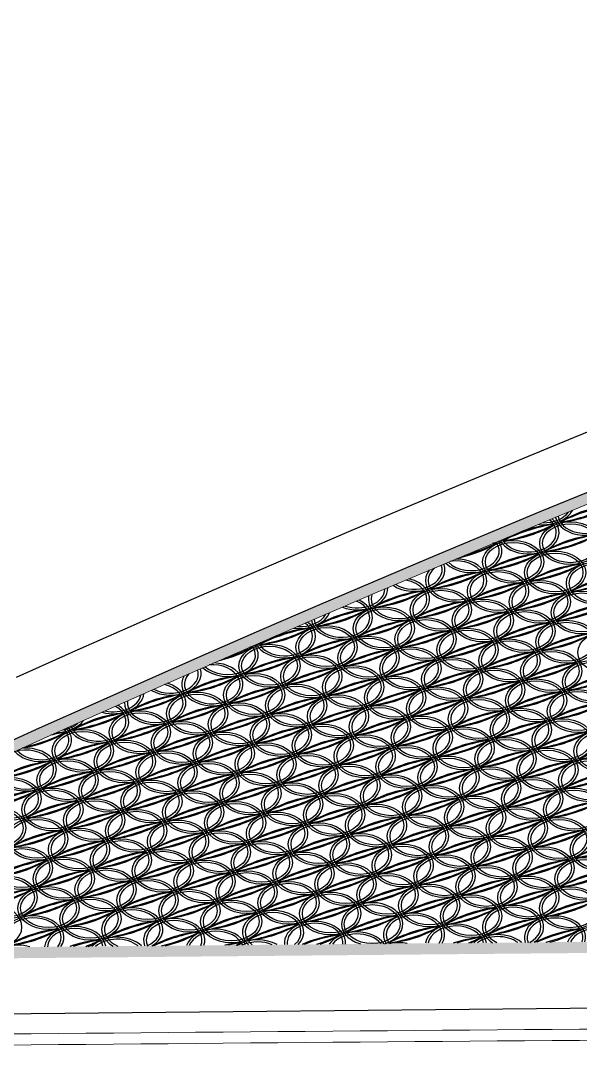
# Model space of a CAD drawing. Extents: x 1767995 to 4174245, y 542814 to 862564.
# Drawn here: x 3872819 to 3882868, y 584573 to 603016 of the extents above; entities that cross this region are included whole.
import ezdxf

# ---------------------------------------------------------------- set-up
doc = ezdxf.new("R2010")
doc.units = 0
doc.header["$LTSCALE"] = 3500
for name, color, linetype, lineweight in [('文字', 7, 'Continuous', 15), ('桥 构造粗实', 1, 'Continuous', 30), ('细实线', 7, 'Continuous', 15)]:
    doc.layers.add(name, color=color, linetype=linetype, lineweight=lineweight)

# ---------------------------------------------------------------- blocks, each defined once
blk = doc.blocks.new('332323')
at = {"color": 8}
for centre, major_axis, start_param, end_param in [((-1336, 9354), (-550, 0), 6.453312, 10.318801), ((-1336, 9354), (-500, 0), 6.415112, 10.357393), ((-2088, 9546), (-550, 0), 7.692764, 9.08154), ((-651, 8326), (1697, 0), 1.707987, 2.30627), ((-299, 7797), (-2505, 0), -1.335396, -0.933532), ((-2021, 10383), (-1697, 0), 1.707987, 2.30627), ((-2374, 10912), (-2505, 0), 1.806196, 2.208061), ((-2362, 9020), (550, 0), 3.523627, 6.973313), ((-2362, 9020), (500, 0), 3.508012, 6.989226), ((-2088, 9546), (-500, 0), 7.822338, 8.951046), ((-1676, 7991), (1697, 0), 1.707987, 2.30627), ((-1324, 7462), (-2505, 0), -1.335396, -0.933532), ((-3047, 10048), (-1697, 0), 1.707987, 2.30627), ((-3399, 10577), (-2505, 0), 1.806196, 2.208061), ((-1610, 8828), (-550, 0), 3.141593, 9.424778), ((-1610, 8828), (-500, 0), 3.141593, 9.424778), ((-3387, 8685), (550, 0), 3.73724, 6.767796), ((-3113, 9211), (550, 0), 5.01341, 5.484842), ((-925, 7799), (-1697, 0), -1.433605, -0.835323), ((-572, 7271), (-2505, 0), -1.335396, -0.933532), ((-2295, 9857), (1697, 0), -1.433605, -0.835323), ((-2647, 10385), (2505, 0), -1.335396, -0.933532), ((-3387, 8685), (500, 0), 3.742717, 6.762578), ((-4072, 9713), (-1697, 0), 1.858446, 2.30627), ((-4424, 10242), (-2505, 0), 1.947419, 2.208061), ((-2350, 7128), (-2505, 0), -1.335396, -1.305046), ((-2702, 7656), (1697, 0), 1.707987, 1.741871), ((-1884, 8302), (-550, 0), 3.141593, 9.424778), ((-3661, 8159), (-550, 0), 5.788379, 11.002595), ((-3661, 8159), (-500, 0), 5.580646, 11.20918), ((-1950, 7465), (-1697, 0), -1.433605, -0.835323), ((-1598, 6936), (-2505, 0), -1.335396, -0.933532), ((-3320, 9522), (1697, 0), -1.433605, -0.835323), ((-3673, 10051), (-2505, 0), 1.806196, 2.208061), ((-1884, 8302), (-500, 0), 3.141593, 9.424778), ((-1132, 8110), (-550, 0), 3.141593, 9.424778), ((-4412, 8350), (550, 0), 3.961894, 6.551284), ((-4412, 8350), (500, 0), 3.990247, 6.523189), ((-2975, 7130), (1697, 0), 1.707987, 2.30627), ((-2623, 6601), (-2505, 0), -1.335396, -0.933532), ((-4346, 9187), (-1697, 0), 1.707987, 2.30627), ((-4698, 9716), (2505, 0), -1.335396, -0.933532), ((-1198, 7273), (1697, 0), 1.707987, 2.30627), ((-846, 6744), (-2505, 0), -1.335396, -0.933532), ((-2569, 9330), (-1697, 0), 1.707987, 2.30627), ((-2921, 9859), (2505, 0), -1.335396, -0.933532), ((-1132, 8110), (-500, 0), 3.141593, 9.424778), ((-4686, 7824), (-550, 0), 6.136792, 10.663146), ((-4686, 7824), (-500, 0), 6.050057, 10.749428), ((-2224, 6939), (1697, 0), 1.707987, 2.30627), ((-1871, 6410), (-2505, 0), -1.335396, -0.933532), ((-3594, 8996), (1697, 0), -1.433605, -0.835323), ((-3946, 9525), (-2505, 0), 1.806196, 2.208061), ((-447, 7082), (1697, 0), 1.707987, 2.30627), ((-94, 6553), (-2505, 0), -1.335396, -0.933532), ((-1817, 9139), (1697, 0), -1.433605, -0.835323), ((-2169, 9668), (2505, 0), -1.335396, -0.933532), ((-5438, 8016), (-550, 0), 7.35256, 9.451997), ((-5438, 8016), (500, 0), 4.269244, 6.25244), ((-4001, 6795), (1697, 0), 1.707987, 2.30627), ((-3649, 6267), (-2505, 0), -1.335396, -0.933532), ((-5371, 8853), (1697, 0), -1.433605, -0.835323), ((-5723, 9381), (-2505, 0), 1.806196, 2.208061), ((-1405, 7584), (-550, 0), 3.141593, 9.424778), ((-1405, 7584), (-500, 0), 3.141593, 9.424778), ((-5711, 7489), (-550, 0), 6.412753, 10.395489), ((-5711, 7489), (-500, 0), 6.367151, 10.440796), ((-3249, 6604), (1697, 0), 1.707987, 2.30627), ((-2897, 6075), (-2505, 0), -1.335396, -0.933532), ((-4619, 8661), (-1697, 0), 1.707987, 2.30627), ((-4972, 9190), (2505, 0), -1.335396, -0.933532), ((-3182, 7441), (-550, 0), 3.141593, 9.424778), ((-3182, 7441), (-500, 0), 3.141593, 9.424778), ((-1472, 6747), (-1697, 0), -1.433605, -0.835323), ((-1120, 6218), (2505, 0), 1.806196, 2.208061), ((-2842, 8804), (-1697, 0), 1.707987, 2.30627), ((-3195, 9333), (-2505, 0), 1.806196, 2.208061), ((-6463, 7681), (550, 0), 4.513821, 6.015904), ((-5026, 6461), (1697, 0), 1.707987, 2.30627), ((-4674, 5932), (-2505, 0), -1.335396, -0.933532), ((-6397, 8518), (-1697, 0), 1.707987, 2.30627), ((-6749, 9047), (2505, 0), -1.335396, -0.933532), ((-4960, 7298), (-550, 0), 3.141593, 9.424778), ((-4960, 7298), (-500, 0), 3.141593, 9.424778), ((-2497, 6412), (1697, 0), 1.707987, 2.30627), ((-2145, 5884), (-2505, 0), -1.335396, -0.933532), ((-3868, 8469), (-1697, 0), 1.707987, 2.30627), ((-4220, 8998), (2505, 0), -1.335396, -0.933532), ((-720, 6556), (-1697, 0), -1.433605, -0.835323), ((-368, 6027), (2505, 0), 1.806196, 2.208061), ((-2091, 8613), (-1697, 0), 1.707987, 2.30627), ((-2443, 9141), (-2505, 0), 1.806196, 2.208061), ((-6737, 7155), (-550, 0), 6.666283, 10.150018), ((-6737, 7155), (-500, 0), 6.648636, 10.167401), ((-6463, 7681), (500, 0), 4.627947, 5.902379), ((-4274, 6269), (1697, 0), 1.707987, 2.30627), ((-3922, 5740), (-2505, 0), -1.335396, -0.933532), ((-5645, 8326), (1697, 0), -1.433605, -0.835323), ((-5997, 8855), (2505, 0), -1.335396, -0.933532), ((-1746, 6221), (1697, 0), 1.707987, 2.30627), ((-1393, 5692), (-2505, 0), -1.335396, -0.933532), ((-3116, 8278), (1697, 0), -1.433605, -0.835323), ((-3468, 8807), (-2505, 0), 1.806196, 2.208061), ((-6052, 6126), (1697, 0), 1.707987, 2.30627), ((-5699, 5597), (-2505, 0), -1.335396, -0.933532), ((-7422, 8183), (1697, 0), -1.433605, -0.835323), ((-7774, 8712), (-2505, 0), 1.806196, 2.208061), ((-3523, 6078), (-1697, 0), -1.433605, -0.835323), ((-3170, 5549), (-2505, 0), -1.335396, -0.933532), ((-4893, 8135), (1697, 0), -1.433605, -0.835323), ((-5245, 8664), (-2505, 0), 1.806196, 2.208061), ((-994, 6029), (-1697, 0), -1.433605, -0.835323), ((-642, 5500), (2505, 0), 1.806196, 2.208061), ((-2364, 8086), (1697, 0), -1.433605, -0.835323), ((-2716, 8615), (-2505, 0), 1.806196, 2.208061), ((-7010, 6628), (-550, 0), 3.141593, 9.424778), ((-7488, 7346), (550, 0), 5.031745, 5.508032), ((-5300, 5934), (-1697, 0), -1.433605, -0.835323), ((-4948, 5406), (-2505, 0), -1.335396, -0.933532), ((-6670, 7992), (-1697, 0), 1.707987, 2.30627), ((-7022, 8520), (-2505, 0), 1.806196, 2.208061), ((-5233, 6772), (-550, 0), 3.141593, 9.424778), ((-5233, 6772), (-500, 0), 3.141593, 9.424778), ((-2771, 5886), (1697, 0), 1.707987, 2.30627), ((-2419, 5357), (-2505, 0), -1.335396, -0.933532), ((-4141, 7943), (-1697, 0), 1.707987, 2.30627), ((-4494, 8472), (2505, 0), -1.335396, -0.933532), ((-2704, 6723), (-550, 0), 3.141593, 9.424778), ((-2704, 6723), (-500, 0), 3.141593, 9.424778), ((-7762, 6820), (-550, 0), 6.917064, 9.907089), ((-7762, 6820), (-500, 0), 6.924307, 9.899554), ((-8447, 7848), (-1697, 0), 1.895107, 2.30627), ((-8800, 8377), (2505, 0), -1.16048, -0.933532), ((-7010, 6628), (-500, 0), 3.141593, 9.424778), ((-6725, 5263), (-2505, 0), -1.335396, -1.310343), ((-7077, 5791), (1697, 0), 1.707987, 1.736521), ((-4548, 5743), (1697, 0), 1.707987, 2.30627), ((-4196, 5214), (-2505, 0), -1.335396, -0.933532), ((-5918, 7800), (-1697, 0), 1.707987, 2.30627), ((-6271, 8329), (2505, 0), -1.335396, -0.933532), ((-4481, 6580), (-550, 0), 3.141593, 9.424778), ((-4481, 6580), (-500, 0), 3.141593, 9.424778), ((-2019, 5695), (1697, 0), 1.707987, 2.30627), ((-1667, 5166), (-2505, 0), -1.335396, -0.933532), ((-3390, 7752), (-1697, 0), 1.707987, 2.30627), ((-3742, 8281), (2505, 0), -1.335396, -0.933532), ((-8036, 6294), (550, 0), 2.74222, 7.804796), ((-8036, 6294), (500, 0), 2.579458, 7.968499), ((-6325, 5600), (1697, 0), 1.707987, 2.30627), ((-5973, 5071), (-2505, 0), -1.335396, -0.933532), ((-7696, 7657), (-1697, 0), 1.707987, 2.30627), ((-8048, 8186), (2505, 0), -1.335396, -0.933532), ((-6259, 6437), (-550, 0), 3.141593, 9.424778), ((-6259, 6437), (-500, 0), 3.141593, 9.424778), ((-3796, 5551), (1697, 0), 1.707987, 2.30627), ((-3444, 5023), (-2505, 0), -1.335396, -0.933532), ((-5167, 7609), (-1697, 0), 1.707987, 2.30627), ((-5519, 8137), (2505, 0), -1.335396, -0.933532), ((-3730, 6388), (-550, 0), 3.141593, 9.424778), ((-3730, 6388), (-500, 0), 3.141593, 9.424778), ((-1267, 5503), (1697, 0), 1.707987, 2.30627), ((-915, 4974), (-2505, 0), -1.335396, -0.933532), ((-2638, 7560), (-1697, 0), 1.707987, 2.30627), ((-2990, 8089), (-2505, 0), 1.806196, 2.208061), ((-8787, 6485), (-550, 0), 7.180821, 9.650899), ((-8787, 6485), (-500, 0), 7.215509, 9.615813), ((-5573, 5408), (1697, 0), 1.707987, 2.30627), ((-5221, 4879), (-2505, 0), -1.335396, -0.933532), ((-6944, 7465), (-1697, 0), 1.707987, 2.30627), ((-7296, 7994), (-2505, 0), 1.806196, 2.208061), ((-3045, 5360), (1697, 0), 1.707987, 2.30627), ((-2692, 4831), (-2505, 0), -1.335396, -0.933532), ((-4415, 7417), (1697, 0), -1.433605, -0.835323), ((-4767, 7946), (-2505, 0), 1.806196, 2.208061), ((-516, 5312), (-1697, 0), -1.433605, -0.835323), ((-163, 4783), (2505, 0), 1.806196, 2.208061), ((-1886, 7369), (-1697, 0), 1.707987, 2.30627), ((-2238, 7897), (-2505, 0), 1.806196, 2.208061), ((-9061, 5959), (-550, 0), 6.252799, 10.584085), ((-9061, 5959), (500, 0), 3.041677, 7.512286), ((-7351, 5265), (-1697, 0), -1.433605, -0.835323), ((-6998, 4736), (2505, 0), 1.806196, 2.208061), ((-8721, 7322), (1697, 0), -1.433605, -0.835323), ((-9073, 7851), (-2505, 0), 1.806196, 2.208061), ((-4822, 5217), (-1697, 0), -1.433605, -0.835323), ((-4469, 4688), (-2505, 0), -1.335396, -0.933532), ((-6192, 7274), (-1697, 0), 1.707987, 2.30627), ((-6544, 7803), (-2505, 0), 1.806196, 2.208061), ((-4755, 6054), (-550, 0), 3.141593, 9.424778), ((-4755, 6054), (-500, 0), 3.141593, 9.424778), ((-2293, 5168), (1697, 0), 1.707987, 2.30627), ((-1941, 4640), (-2505, 0), -1.335396, -0.933532), ((-3663, 7226), (-1697, 0), 1.707987, 2.30627), ((-4015, 7754), (2505, 0), -1.335396, -0.933532), ((-2226, 6005), (-550, 0), 3.141593, 9.424778), ((-2226, 6005), (-500, 0), 3.141593, 9.424778), ((-9813, 6150), (-550, 0), 7.481389, 9.35789), ((-9813, 6150), (-500, 0), 7.556849, 9.28243), ((-8376, 4930), (1697, 0), 1.707987, 2.30627), ((-8024, 4402), (-2505, 0), -1.335396, -0.933532), ((-9746, 6988), (-1697, 0), 1.707987, 2.30627), ((-10099, 7516), (-2505, 0), 1.806196, 2.208061), ((-8309, 5767), (-550, 0), 3.141593, 9.424778), ((-8309, 5767), (-500, 0), 3.141593, 9.424778), ((-6599, 5074), (-1697, 0), -1.433605, -0.835323), ((-6247, 4545), (-2505, 0), -1.335396, -0.933532), ((-7969, 7131), (-1697, 0), 1.707987, 2.30627), ((-8321, 7660), (-2505, 0), 1.806196, 2.208061), ((-5780, 5719), (-550, 0), 3.141593, 9.424778), ((-4070, 5025), (1697, 0), 1.707987, 2.30627), ((-3718, 4496), (-2505, 0), -1.335396, -0.933532), ((-5440, 7082), (-1697, 0), 1.707987, 2.30627), ((-5793, 7611), (2505, 0), -1.335396, -0.933532), ((-4003, 5862), (-550, 0), 3.141593, 9.424778), ((-4003, 5862), (-500, 0), 3.141593, 9.424778), ((-1541, 4977), (1697, 0), 1.707987, 2.30627), ((-1189, 4448), (-2505, 0), -1.335396, -0.933532), ((-2911, 7034), (-1697, 0), 1.707987, 2.30627), ((-3264, 7563), (2505, 0), -1.335396, -0.933532), ((-10086, 5624), (-550, 0), 6.553285, 10.291029), ((-7624, 4739), (1697, 0), 1.707987, 2.30627), ((-7272, 4210), (-2505, 0), -1.335396, -0.933532), ((-8995, 6796), (-1697, 0), 1.707987, 2.30627), ((-9347, 7325), (2505, 0), -1.335396, -0.933532), ((-7558, 5576), (-550, 0), 3.141593, 9.424778), ((-7558, 5576), (-500, 0), 3.141593, 9.424778), ((-5847, 4882), (1697, 0), 1.707987, 2.30627), ((-5495, 4353), (-2505, 0), -1.335396, -0.933532), ((-7217, 6939), (-1697, 0), 1.707987, 2.30627), ((-7570, 7468), (2505, 0), -1.335396, -0.933532), ((-5780, 5719), (-500, 0), 3.141593, 9.424778), ((-3318, 4834), (1697, 0), 1.707987, 2.30627), ((-2966, 4305), (-2505, 0), -1.335396, -0.933532), ((-4689, 6891), (-1697, 0), 1.707987, 2.30627), ((-5041, 7420), (2505, 0), -1.335396, -0.933532), ((-3252, 5671), (-550, 0), 3.141593, 9.424778), ((-789, 4785), (-1697, 0), -1.433605, -0.835323), ((-437, 4256), (-2505, 0), -1.335396, -0.933532), ((-2160, 6842), (1697, 0), -1.433605, -0.835323), ((-2512, 7371), (-2505, 0), 1.806196, 2.208061), ((-10086, 5624), (-500, 0), 6.52224, 10.322183), ((-9401, 4596), (1697, 0), 1.707987, 2.30627), ((-9049, 4067), (-2505, 0), -1.335396, -0.933532), ((-10772, 6653), (1697, 0), -1.433605, -0.835323), ((-11124, 7182), (2505, 0), -1.335396, -0.933532), ((-9335, 5433), (-550, 0), 3.141593, 9.424778), ((-9335, 5433), (-500, 0), 3.141593, 9.424778), ((-6872, 4547), (-1697, 0), -1.433605, -0.835323), ((-6520, 4019), (2505, 0), 1.806196, 2.208061), ((-8243, 6604), (-1697, 0), 1.707987, 2.30627), ((-8595, 7133), (2505, 0), -1.335396, -0.933532), ((-5095, 4690), (1697, 0), 1.707987, 2.30627), ((-4743, 4162), (-2505, 0), -1.335396, -0.933532), ((-6466, 6748), (1697, 0), -1.433605, -0.835323), ((-6818, 7276), (-2505, 0), 1.806196, 2.208061), ((-4277, 5336), (-550, 0), 3.141593, 9.424778), ((-2566, 4642), (1697, 0), 1.707987, 2.30627), ((-2214, 4113), (-2505, 0), -1.335396, -0.933532), ((-3937, 6699), (1697, 0), -1.433605, -0.835323), ((-4289, 7228), (-2505, 0), 1.806196, 2.208061), ((-2500, 5479), (-550, 0), 3.141593, 9.424778), ((-10838, 5816), (-550, 0), 7.890146, 8.957229), ((-10838, 5816), (-500, 0), 8.097005, 8.750369), ((-8650, 4404), (-1697, 0), -1.433605, -0.835323), ((-8297, 3875), (2505, 0), 1.806196, 2.208061), ((-10020, 6461), (1697, 0), -1.433605, -0.835323), ((-10372, 6990), (-2505, 0), 1.806196, 2.208061), ((-8583, 5241), (-550, 0), 3.141593, 9.424778), ((-4344, 4499), (-1697, 0), -1.433605, -0.835323), ((-3991, 3970), (-2505, 0), -1.335396, -0.933532), ((-5714, 6556), (-1697, 0), 1.707987, 2.30627), ((-6066, 7085), (-2505, 0), 1.806196, 2.208061), ((-4277, 5336), (-500, 0), 3.141593, 9.424778), ((-1815, 4451), (1697, 0), 1.707987, 2.30627), ((-1462, 3922), (2505, 0), 1.806196, 2.208061), ((-3185, 6508), (-1697, 0), 1.707987, 2.30627), ((-3537, 7037), (2505, 0), -1.335396, -0.933532), ((-1748, 5288), (-550, 0), 3.141593, 9.424778), ((-1748, 5288), (-500, 0), 3.141593, 9.424778), ((-11112, 5290), (550, 0), 3.694194, 6.874495), ((-11112, 5290), (500, 0), 3.692081, 6.876656), ((-11797, 6318), (-1697, 0), 1.795585, 2.30627), ((-12149, 6847), (-2505, 0), 1.883044, 2.208061), ((-10074, 3732), (-2505, 0), -1.335396, -1.220981), ((-10360, 5098), (-550, 0), 3.141593, 9.424778), ((-10427, 4261), (-1697, 0), -1.433605, -1.305226), ((-10360, 5098), (-500, 0), 3.141593, 9.424778), ((-7898, 4213), (1697, 0), 1.707987, 2.30627), ((-7546, 3684), (-2505, 0), -1.335396, -0.933532), ((-9268, 6270), (-1697, 0), 1.707987, 2.30627), ((-9620, 6799), (2505, 0), -1.335396, -0.933532), ((-7831, 5050), (-550, 0), 3.141593, 9.424778), ((-7831, 5050), (-500, 0), 3.141593, 9.424778), ((-6121, 4356), (1697, 0), 1.707987, 2.30627), ((-5768, 3827), (-2505, 0), -1.335396, -0.933532), ((-7491, 6413), (-1697, 0), 1.707987, 2.30627), ((-7843, 6942), (-2505, 0), 1.806196, 2.208061), ((-5302, 5001), (-550, 0), 3.141593, 9.424778), ((-5302, 5001), (-500, 0), 3.141593, 9.424778), ((-3592, 4307), (1697, 0), 1.707987, 2.30627), ((-3240, 3779), (-2505, 0), -1.335396, -0.933532), ((-4962, 6365), (-1697, 0), 1.707987, 2.30627), ((-5314, 6893), (2505, 0), -1.335396, -0.933532), ((-3525, 5144), (-550, 0), 3.141593, 9.424778), ((-3525, 5144), (-500, 0), 3.141593, 9.424778), ((-1063, 4259), (1697, 0), 1.707987, 2.30627), ((-711, 3730), (-2505, 0), -1.335396, -0.933532), ((-2433, 6316), (-1697, 0), 1.707987, 2.30627), ((-2786, 6845), (2505, 0), -1.335396, -0.933532), ((-11385, 4763), (550, 0), 2.597661, 7.974582), ((-9675, 4069), (-1697, 0), -1.433605, -0.835323), ((-9323, 3541), (-2505, 0), -1.335396, -0.933532), ((-11045, 6127), (-1697, 0), 1.707987, 2.30627), ((-11398, 6655), (-2505, 0), 1.806196, 2.208061), ((-9608, 4907), (-550, 0), 3.141593, 9.424778), ((-9608, 4907), (-500, 0), 3.141593, 9.424778), ((-7146, 4021), (1697, 0), 1.707987, 2.30627), ((-6794, 3492), (-2505, 0), -1.335396, -0.933532), ((-8516, 6078), (-1697, 0), 1.707987, 2.30627), ((-8869, 6607), (-2505, 0), 1.806196, 2.208061), ((-5369, 4164), (1697, 0), 1.707987, 2.30627), ((-5017, 3635), (-2505, 0), -1.335396, -0.933532), ((-6739, 6221), (-1697, 0), 1.707987, 2.30627), ((-7092, 6750), (2505, 0), -1.335396, -0.933532), ((-2840, 4116), (1697, 0), 1.707987, 2.30627), ((-2488, 3587), (-2505, 0), -1.335396, -0.933532), ((-4210, 6173), (1697, 0), -1.433605, -0.835323), ((-4563, 6702), (2505, 0), -1.335396, -0.933532), ((-311, 4068), (1697, 0), 1.707987, 2.30627), ((41, 3539), (-2505, 0), -1.335396, -0.933532), ((-1682, 6125), (1697, 0), -1.433605, -0.835323), ((-2034, 6653), (-2505, 0), 1.806196, 2.208061), ((-11385, 4763), (500, 0), 2.293067, 8.279175), ((-8923, 3878), (1697, 0), 1.707987, 2.30627), ((-8571, 3349), (-2505, 0), -1.335396, -0.933532), ((-10294, 5935), (1697, 0), -1.433605, -0.835323), ((-10646, 6464), (2505, 0), -1.335396, -0.933532), ((-8857, 4715), (-550, 0), 3.141593, 9.424778), ((-8857, 4715), (-500, 0), 3.141593, 9.424778), ((-6394, 3830), (-1697, 0), -1.433605, -0.835323), ((-6042, 3301), (2505, 0), 1.806196, 2.208061), ((-7765, 5887), (-1697, 0), 1.707987, 2.30627), ((-8117, 6416), (-2505, 0), 1.806196, 2.208061), ((-6328, 4667), (-550, 0), 3.141593, 9.424778), ((-6328, 4667), (-500, 0), 3.141593, 9.424778), ((-4617, 3973), (1697, 0), 1.707987, 2.30627), ((-4265, 3444), (-2505, 0), -1.335396, -0.933532), ((-5988, 6030), (1697, 0), -1.433605, -0.835323), ((-6340, 6559), (-2505, 0), 1.806196, 2.208061), ((-3799, 4618), (-550, 0), 3.141593, 9.424778), ((-2088, 3924), (-1697, 0), -1.433605, -0.835323), ((-1736, 3396), (-2505, 0), -1.335396, -0.933532), ((-3459, 5982), (1697, 0), -1.433605, -0.835323), ((-3811, 6510), (-2505, 0), 1.806196, 2.208061), ((-10700, 3735), (1697, 0), 1.707987, 2.30627), ((-10348, 3206), (-2505, 0), -1.335396, -0.933532), ((-12071, 5792), (1697, 0), -1.433605, -0.835323), ((-12423, 6321), (-2505, 0), 1.806196, 2.208061), ((-8171, 3686), (1697, 0), 1.707987, 2.30627), ((-7819, 3158), (-2505, 0), -1.335396, -0.933532), ((-9542, 5744), (-1697, 0), 1.707987, 2.30627), ((-9894, 6272), (-2505, 0), 1.806196, 2.208061), ((-8105, 4523), (-550, 0), 3.141593, 9.424778), ((-5643, 3638), (1697, 0), 1.707987, 2.30627), ((-5290, 3109), (-2505, 0), -1.335396, -0.933532), ((-7013, 5695), (-1697, 0), 1.707987, 2.30627), ((-7365, 6224), (2505, 0), -1.335396, -0.933532), ((-5576, 4475), (-550, 0), 3.141593, 9.424778), ((-5576, 4475), (-500, 0), 3.141593, 9.424778), ((-3865, 3781), (-1697, 0), -1.433605, -0.835323), ((-3513, 3252), (-2505, 0), -1.335396, -0.933532), ((-5236, 5838), (-1697, 0), 1.707987, 2.30627), ((-5588, 6367), (-2505, 0), 1.806196, 2.208061), ((-3799, 4618), (-500, 0), 3.141593, 9.424778), ((-3047, 4427), (-550, 0), 3.141593, 9.424778), ((-1337, 3733), (1697, 0), 1.707987, 2.30627), ((-984, 3204), (2505, 0), 1.806196, 2.208061), ((-2707, 5790), (-1697, 0), 1.707987, 2.30627), ((-3059, 6319), (2505, 0), -1.335396, -0.933532), ((-1270, 4570), (-550, 0), 3.141593, 9.424778), ((-1270, 4570), (-500, 0), 3.141593, 9.424778), ((-11659, 4237), (-550, 0), 3.141593, 9.424778), ((-9949, 3543), (-1697, 0), -1.433605, -0.835323), ((-9596, 3014), (-2505, 0), -1.335396, -0.933532), ((-11319, 5600), (1697, 0), -1.433605, -0.835323), ((-11671, 6129), (-2505, 0), 1.806196, 2.208061), ((-9882, 4380), (-550, 0), 3.141593, 9.424778), ((-9882, 4380), (-500, 0), 3.141593, 9.424778), ((-7420, 3495), (1697, 0), 1.707987, 2.30627), ((-7067, 2966), (-2505, 0), -1.335396, -0.933532), ((-8790, 5552), (-1697, 0), 1.707987, 2.30627), ((-9142, 6081), (2505, 0), -1.335396, -0.933532), ((-7353, 4332), (-550, 0), 3.141593, 9.424778), ((-7353, 4332), (-500, 0), 3.141593, 9.424778), ((-4891, 3447), (1697, 0), 1.707987, 2.30627), ((-4538, 2918), (-2505, 0), -1.335396, -0.933532), ((-6261, 5504), (-1697, 0), 1.707987, 2.30627), ((-6613, 6032), (2505, 0), -1.335396, -0.933532), ((-4824, 4284), (-550, 0), 3.141593, 9.424778), ((-4824, 4284), (-500, 0), 3.141593, 9.424778), ((-3114, 3590), (1697, 0), 1.707987, 2.30627), ((-2761, 3061), (2505, 0), 1.806196, 2.208061), ((-4484, 5647), (-1697, 0), 1.707987, 2.30627), ((-4836, 6176), (2505, 0), -1.335396, -0.933532), ((-3047, 4427), (-500, 0), 3.141593, 9.424778), ((-2295, 4235), (-550, 0), 3.141593, 9.424778), ((-585, 3541), (1697, 0), 1.707987, 2.30627), ((-232, 3013), (-2505, 0), -1.335396, -0.933532), ((-1955, 5598), (-1697, 0), 1.707987, 2.30627), ((-2307, 6127), (2505, 0), -1.335396, -0.933532), ((-11659, 4237), (-500, 0), 3.141593, 9.424778), ((-9197, 3352), (1697, 0), 1.707987, 2.30627), ((-8844, 2823), (-2505, 0), -1.335396, -0.933532), ((-10567, 5409), (-1697, 0), 1.707987, 2.30627), ((-10919, 5938), (-2505, 0), 1.806196, 2.208061), ((-6668, 3303), (1697, 0), 1.707987, 2.30627), ((-6316, 2775), (-2505, 0), -1.335396, -0.933532), ((-8038, 5360), (-1697, 0), 1.707987, 2.30627), ((-8391, 5889), (2505, 0), -1.335396, -0.933532), ((-4139, 3255), (1697, 0), 1.707987, 2.30627), ((-3787, 2726), (-2505, 0), -1.335396, -0.933532), ((-5509, 5312), (-1697, 0), 1.707987, 2.30627), ((-5862, 5841), (-2505, 0), 1.806196, 2.208061), ((-2362, 3398), (1697, 0), 1.707987, 2.30627), ((-2010, 2869), (-2505, 0), -1.335396, -0.933532), ((-3732, 5455), (-1697, 0), 1.707987, 2.30627), ((-4085, 5984), (2505, 0), -1.335396, -0.933532), ((-2295, 4235), (-500, 0), 3.141593, 9.424778), ((-10974, 3209), (1697, 0), 1.707987, 2.30627), ((-10622, 2680), (-2505, 0), -1.335396, -0.933532), ((-12344, 5266), (-1697, 0), 1.707987, 2.30627), ((-12697, 5794), (2505, 0), -1.335396, -0.933532), ((-8445, 3160), (-1697, 0), -1.433605, -0.835323), ((-8093, 2631), (-2505, 0), -1.335396, -0.933532), ((-9815, 5217), (1697, 0), -1.433605, -0.835323), ((-10168, 5746), (2505, 0), -1.335396, -0.933532), ((-5916, 3112), (-1697, 0), -1.433605, -0.835323), ((-5564, 2583), (2505, 0), 1.806196, 2.208061), ((-7286, 5169), (1697, 0), -1.433605, -0.835323), ((-7639, 5698), (-2505, 0), 1.806196, 2.208061), ((-3321, 3900), (-550, 0), 3.141593, 9.424778), ((-3321, 3900), (-500, 0), 3.141593, 9.424778), ((-1610, 3207), (1697, 0), 1.707987, 2.30627), ((-1258, 2678), (-2505, 0), -1.335396, -0.933532), ((-2980, 5264), (1697, 0), -1.433605, -0.835323), ((-3333, 5793), (-2505, 0), 1.806196, 2.208061), ((-10222, 3017), (1697, 0), 1.707987, 2.30627), ((-9870, 2488), (-2505, 0), -1.335396, -0.933532), ((-11593, 5074), (-1697, 0), 1.707987, 2.30627), ((-11945, 5603), (-2505, 0), 1.806196, 2.208061), ((-7693, 2969), (-1697, 0), -1.433605, -0.835323), ((-7341, 2440), (2505, 0), 1.806196, 2.208061), ((-9064, 5026), (-1697, 0), 1.707987, 2.30627), ((-9416, 5555), (-2505, 0), 1.806196, 2.208061), ((-7627, 3806), (-550, 0), 3.141593, 9.424778), ((-5164, 2920), (-1697, 0), -1.433605, -0.835323), ((-4812, 2391), (-2505, 0), -1.335396, -0.933532), ((-6535, 4977), (-1697, 0), 1.707987, 2.30627), ((-6887, 5506), (-2505, 0), 1.806196, 2.208061), ((-3387, 3063), (-1697, 0), -1.433605, -0.835323), ((-3035, 2535), (-2505, 0), -1.335396, -0.933532), ((-4758, 5121), (-1697, 0), 1.707987, 2.30627), ((-5110, 5649), (-2505, 0), 1.806196, 2.208061), ((-2569, 3709), (-550, 0), 3.141593, 9.424778), ((-2569, 3709), (-500, 0), 3.141593, 9.424778), ((-858, 3015), (1697, 0), 1.707987, 2.30627), ((-506, 2486), (-2505, 0), -1.335396, -0.933532), ((-2229, 5072), (-1697, 0), 1.707987, 2.30627), ((-2581, 5601), (2505, 0), -1.335396, -0.933532), ((-11181, 3519), (-550, 0), 3.141593, 9.424778), ((-9470, 2825), (-1697, 0), -1.433605, -0.835323), ((-9118, 2297), (-2505, 0), -1.335396, -0.933532), ((-10841, 4883), (-1697, 0), 1.707987, 2.30627), ((-11193, 5411), (-2505, 0), 1.806196, 2.208061), ((-9404, 3663), (-550, 0), 3.141593, 9.424778), ((-9404, 3663), (-500, 0), 3.141593, 9.424778), ((-6941, 2777), (1697, 0), 1.707987, 2.30627), ((-6589, 2248), (-2505, 0), -1.335396, -0.933532), ((-8312, 4834), (-1697, 0), 1.707987, 2.30627), ((-8664, 5363), (-2505, 0), 1.806196, 2.208061), ((-6875, 3614), (-550, 0), 3.141593, 9.424778), ((-6875, 3614), (-500, 0), 3.141593, 9.424778), ((-4413, 2729), (1697, 0), 1.707987, 2.30627), ((-4060, 2200), (-2505, 0), -1.335396, -0.933532), ((-5783, 4786), (-1697, 0), 1.707987, 2.30627), ((-6135, 5315), (2505, 0), -1.335396, -0.933532), ((-4346, 3566), (-550, 0), 3.141593, 9.424778), ((-4346, 3566), (-500, 0), 3.141593, 9.424778), ((-2635, 2872), (1697, 0), 1.707987, 2.30627), ((-2283, 2343), (2505, 0), 1.806196, 2.208061), ((-4006, 4929), (-1697, 0), 1.707987, 2.30627), ((-4358, 5458), (2505, 0), -1.335396, -0.933532), ((-1817, 3517), (-550, 0), 3.141593, 9.424778), ((-11181, 3519), (-500, 0), 3.141593, 9.424778), ((-8719, 2634), (1697, 0), 1.707987, 2.30627), ((-8366, 2105), (-2505, 0), -1.335396, -0.933532), ((-10089, 4691), (-1697, 0), 1.707987, 2.30627), ((-10441, 5220), (2505, 0), -1.335396, -0.933532), ((-8652, 3471), (-550, 0), 3.141593, 9.424778), ((-8652, 3471), (-500, 0), 3.141593, 9.424778), ((-6190, 2586), (1697, 0), 1.707987, 2.30627), ((-5837, 2057), (-2505, 0), -1.335396, -0.933532), ((-7560, 4643), (-1697, 0), 1.707987, 2.30627), ((-7912, 5172), (2505, 0), -1.335396, -0.933532), ((-3661, 2537), (1697, 0), 1.707987, 2.30627), ((-3309, 2008), (-2505, 0), -1.335396, -0.933532), ((-5031, 4594), (1697, 0), -1.433605, -0.835323), ((-5384, 5123), (-2505, 0), 1.806196, 2.208061), ((-1884, 2680), (1697, 0), 1.707987, 2.30627), ((-1531, 2152), (-2505, 0), -1.335396, -0.933532), ((-3254, 4738), (-1697, 0), 1.707987, 2.30627), ((-3606, 5266), (2505, 0), -1.335396, -0.933532), ((-1065, 3326), (-550, 0), 3.141593, 9.424778), ((-10496, 2491), (1697, 0), 1.707987, 2.30627), ((-10143, 1962), (-2505, 0), -1.335396, -0.933532), ((-11866, 4548), (-1697, 0), 1.707987, 2.30627), ((-12218, 5077), (2505, 0), -1.335396, -0.933532), ((-7967, 2442), (1697, 0), 1.707987, 2.30627), ((-7615, 1914), (-2505, 0), -1.335396, -0.933532), ((-9337, 4500), (1697, 0), -1.433605, -0.835323), ((-9690, 5028), (2505, 0), -1.335396, -0.933532), ((-7900, 3279), (-550, 0), 3.141593, 9.424778), ((-7900, 3279), (-500, 0), 3.141593, 9.424778), ((-5438, 2394), (-1697, 0), -1.433605, -0.835323), ((-5086, 1865), (2505, 0), 1.806196, 2.208061), ((-6808, 4451), (-1697, 0), 1.707987, 2.30627), ((-7161, 4980), (2505, 0), -1.335396, -0.933532), ((-5371, 3231), (-550, 0), 3.141593, 9.424778), ((-5371, 3231), (-500, 0), 3.141593, 9.424778), ((-2909, 2346), (-1697, 0), -1.433605, -0.835323), ((-2557, 1817), (-2505, 0), -1.335396, -0.933532), ((-4279, 4403), (-1697, 0), 1.707987, 2.30627), ((-4632, 4932), (-2505, 0), 1.806196, 2.208061), ((-2843, 3183), (-550, 0), 3.141593, 9.424778), ((-2843, 3183), (-500, 0), 3.141593, 9.424778), ((-1132, 2489), (1697, 0), 1.707987, 2.30627), ((-780, 1960), (-2505, 0), -1.335396, -0.933532), ((-2502, 4546), (1697, 0), -1.433605, -0.835323), ((-2855, 5075), (-2505, 0), 1.806196, 2.208061), ((-11455, 2993), (-550, 0), 3.141593, 9.424778), ((-9744, 2299), (-1697, 0), -1.433605, -0.835323), ((-9392, 1770), (-2505, 0), -1.335396, -0.933532), ((-11114, 4356), (1697, 0), -1.433605, -0.835323), ((-11467, 4885), (-2505, 0), 1.806196, 2.208061), ((-8926, 2945), (-550, 0), 3.141593, 9.424778), ((-7215, 2251), (-1697, 0), -1.433605, -0.835323), ((-6863, 1722), (2505, 0), 1.806196, 2.208061), ((-8585, 4308), (-1697, 0), 1.707987, 2.30627), ((-8938, 4837), (-2505, 0), 1.806196, 2.208061), ((-7149, 3088), (-550, 0), 3.141593, 9.424778), ((-4686, 2203), (1697, 0), 1.707987, 2.30627), ((-4334, 1674), (-2505, 0), -1.335396, -0.933532), ((-6057, 4260), (-1697, 0), 1.707987, 2.30627), ((-6409, 4788), (-2505, 0), 1.806196, 2.208061), ((-2157, 2154), (1697, 0), 1.707987, 2.30627), ((-1805, 1625), (2505, 0), 1.806196, 2.208061), ((-3528, 4211), (-1697, 0), 1.707987, 2.30627), ((-3880, 4740), (2505, 0), -1.335396, -0.933532), ((-2091, 2991), (-550, 0), 3.141593, 9.424778), ((-2091, 2991), (-500, 0), 3.141593, 9.424778), ((-380, 2297), (1697, 0), 1.707987, 2.30627), ((-28, 1769), (2505, 0), 1.806196, 2.208061), ((-1751, 4354), (-1697, 0), 1.707987, 2.30627), ((-2103, 4883), (2505, 0), -1.335396, -0.933532), ((-10769, 1965), (1697, 0), 1.707987, 2.30627), ((-10417, 1436), (-2505, 0), -1.335396, -0.933532), ((-12140, 4022), (-1697, 0), 1.707987, 2.30627), ((-12492, 4551), (2505, 0), -1.335396, -0.933532), ((-10703, 2802), (-550, 0), 3.141593, 9.424778), ((-10703, 2802), (-500, 0), 3.141593, 9.424778), ((-8992, 2108), (-1697, 0), -1.433605, -0.835323), ((-8640, 1579), (-2505, 0), -1.335396, -0.933532), ((-10363, 4165), (-1697, 0), 1.707987, 2.30627), ((-10715, 4694), (-2505, 0), 1.806196, 2.208061), ((-8926, 2945), (-500, 0), 3.141593, 9.424778), ((-8174, 2753), (-550, 0), 3.141593, 9.424778), ((-6463, 2059), (1697, 0), 1.707987, 2.30627), ((-6111, 1531), (-2505, 0), -1.335396, -0.933532), ((-7834, 4117), (-1697, 0), 1.707987, 2.30627), ((-8186, 4645), (2505, 0), -1.335396, -0.933532), ((-6397, 2896), (-550, 0), 3.141593, 9.424778), ((-6397, 2896), (-500, 0), 3.141593, 9.424778), ((-3934, 2011), (1697, 0), 1.707987, 2.30627), ((-3582, 1482), (-2505, 0), -1.335396, -0.933532), ((-5305, 4068), (-1697, 0), 1.707987, 2.30627), ((-5657, 4597), (2505, 0), -1.335396, -0.933532), ((-1406, 1963), (1697, 0), 1.707987, 2.30627), ((-1053, 1434), (-2505, 0), -1.335396, -0.933532), ((-2776, 4020), (1697, 0), -1.433605, -0.835323), ((-3128, 4549), (2505, 0), -1.335396, -0.933532), ((-8240, 1916), (1697, 0), 1.707987, 2.30627), ((-7888, 1387), (-2505, 0), -1.335396, -0.933532), ((-9611, 3973), (-1697, 0), 1.707987, 2.30627), ((-9963, 4502), (-2505, 0), 1.806196, 2.208061), ((-8174, 2753), (-500, 0), 3.141593, 9.424778), ((-5712, 1868), (1697, 0), 1.707987, 2.30627), ((-5359, 1339), (-2505, 0), -1.335396, -0.933532), ((-7082, 3925), (1697, 0), -1.433605, -0.835323), ((-7434, 4454), (-2505, 0), 1.806196, 2.208061), ((-3183, 1819), (1697, 0), 1.707987, 2.30627), ((-2830, 1291), (-2505, 0), -1.335396, -0.933532), ((-4553, 3877), (1697, 0), -1.433605, -0.835323), ((-4905, 4405), (-2505, 0), 1.806196, 2.208061), ((-10018, 1773), (1697, 0), 1.707987, 2.30627), ((-9665, 1244), (-2505, 0), -1.335396, -0.933532), ((-11388, 3830), (-1697, 0), 1.707987, 2.30627), ((-11740, 4359), (2505, 0), -1.335396, -0.933532), ((-7489, 1725), (-1697, 0), -1.433605, -0.835323), ((-7136, 1196), (-2505, 0), -1.335396, -0.933532), ((-8859, 3782), (1697, 0), -1.433605, -0.835323), ((-9211, 4311), (2505, 0), -1.335396, -0.933532), ((-7422, 2562), (-550, 0), 3.141593, 9.424778), ((-7422, 2562), (-500, 0), 3.141593, 9.424778), ((-4960, 1676), (-1697, 0), -1.433605, -0.835323), ((-4608, 1147), (2505, 0), 1.806196, 2.208061), ((-6330, 3733), (1697, 0), -1.433605, -0.835323), ((-6682, 4262), (-2505, 0), 1.806196, 2.208061), ((-4893, 2513), (-550, 0), 3.141593, 9.424778), ((-4893, 2513), (-500, 0), 3.141593, 9.424778), ((-2431, 1628), (-1697, 0), -1.433605, -0.835323), ((-2079, 1099), (2505, 0), 1.806196, 2.208061), ((-3801, 3685), (-1697, 0), 1.707987, 2.30627), ((-4154, 4214), (-2505, 0), 1.806196, 2.208061), ((-2364, 2465), (-550, 0), 3.141593, 9.424778), ((-2364, 2465), (-500, 0), 3.141593, 9.424778), ((-654, 1771), (-1697, 0), -1.433605, -0.835323), ((-302, 1242), (-2505, 0), -1.335396, -0.933532), ((-2024, 3828), (1697, 0), -1.433605, -0.835323), ((-2376, 4357), (-2505, 0), 1.806196, 2.208061), ((-11043, 1438), (-1697, 0), -1.433605, -0.835323), ((-10691, 910), (-2505, 0), -1.335396, -0.933532), ((-12413, 3495), (1697, 0), -1.433605, -0.835323), ((-12766, 4024), (-2505, 0), 1.806196, 2.208061), ((-9266, 1581), (1697, 0), 1.707987, 2.30627), ((-8914, 1053), (-2505, 0), -1.335396, -0.933532), ((-10636, 3639), (1697, 0), -1.433605, -0.835323), ((-10988, 4167), (-2505, 0), 1.806196, 2.208061), ((-8448, 2227), (-550, 0), 3.141593, 9.424778), ((-6737, 1533), (1697, 0), 1.707987, 2.30627), ((-6385, 1004), (-2505, 0), -1.335396, -0.933532), ((-8107, 3590), (-1697, 0), 1.707987, 2.30627), ((-8460, 4119), (-2505, 0), 1.806196, 2.208061), ((-6670, 2370), (-550, 0), 3.141593, 9.424778), ((-4208, 1485), (1697, 0), 1.707987, 2.30627), ((-3856, 956), (-2505, 0), -1.335396, -0.933532), ((-5578, 3542), (-1697, 0), 1.707987, 2.30627), ((-5931, 4071), (2505, 0), -1.335396, -0.933532), ((-4142, 2322), (-550, 0), 3.141593, 9.424778), ((-4142, 2322), (-500, 0), 3.141593, 9.424778), ((-1679, 1436), (1697, 0), 1.707987, 2.30627), ((-1327, 908), (2505, 0), 1.806196, 2.208061), ((-3050, 3494), (-1697, 0), 1.707987, 2.30627), ((-3402, 4022), (2505, 0), -1.335396, -0.933532), ((-1613, 2273), (-550, 0), 3.141593, 9.424778), ((-1613, 2273), (-500, 0), 3.141593, 9.424778), ((-10291, 1247), (1697, 0), 1.707987, 2.30627), ((-9939, 718), (-2505, 0), -1.335396, -0.933532), ((-11662, 3304), (-1697, 0), 1.707987, 2.30627), ((-12014, 3833), (2505, 0), -1.335396, -0.933532), ((-10225, 2084), (-550, 0), 3.141593, 9.424778), ((-10225, 2084), (-500, 0), 3.141593, 9.424778), ((-8514, 1390), (-1697, 0), -1.433605, -0.835323), ((-8162, 861), (-2505, 0), -1.335396, -0.933532), ((-9884, 3447), (1697, 0), -1.433605, -0.835323), ((-10237, 3976), (2505, 0), -1.335396, -0.933532), ((-8448, 2227), (-500, 0), 3.141593, 9.424778), ((-5985, 1342), (1697, 0), 1.707987, 2.30627), ((-5633, 813), (-2505, 0), -1.335396, -0.933532), ((-7356, 3399), (-1697, 0), 1.707987, 2.30627), ((-7708, 3928), (2505, 0), -1.335396, -0.933532), ((-5919, 2179), (-550, 0), 3.141593, 9.424778), ((-5919, 2179), (-500, 0), 3.141593, 9.424778), ((-3456, 1293), (1697, 0), 1.707987, 2.30627), ((-3104, 764), (-2505, 0), -1.335396, -0.933532), ((-4827, 3350), (-1697, 0), 1.707987, 2.30627), ((-5179, 3879), (2505, 0), -1.335396, -0.933532), ((-3390, 2130), (-550, 0), 3.141593, 9.424778), ((-3390, 2130), (-500, 0), 3.141593, 9.424778), ((-927, 1245), (1697, 0), 1.707987, 2.30627), ((-575, 716), (-2505, 0), -1.335396, -0.933532), ((-2298, 3302), (-1697, 0), 1.707987, 2.30627), ((-2650, 3831), (2505, 0), -1.335396, -0.933532), ((-12002, 1941), (-550, 0), 8.152487, 13.864712), ((-9539, 1055), (1697, 0), 1.707987, 2.30627), ((-9187, 526), (-2505, 0), -1.335396, -0.933532), ((-10910, 3112), (-1697, 0), 1.707987, 2.30627), ((-11262, 3641), (2505, 0), -1.335396, -0.933532), ((-9473, 1892), (550, 0), 5.411041, 10.322973), ((-9473, 1892), (500, 0), 5.277515, 10.456499), ((-7762, 1198), (1697, 0), 1.707987, 2.30627), ((-7410, 670), (-2505, 0), -1.335396, -0.933532), ((-9133, 3256), (-1697, 0), 1.707987, 2.30627), ((-9485, 3784), (2505, 0), -1.335396, -0.933532), ((-6944, 1844), (550, 0), 5.666986, 10.067028), ((-6944, 1844), (500, 0), 5.592082, 10.141932), ((-5233, 1150), (-1697, 0), -1.433605, -0.835323), ((-4881, 621), (-2505, 0), -1.335396, -0.933532), ((-6604, 3207), (-1697, 0), 1.707987, 2.30627), ((-6956, 3736), (2505, 0), -1.335396, -0.933532), ((-5167, 1987), (550, 0), 5.132551, 10.601464), ((-2705, 1102), (1697, 0), 1.707987, 2.30627), ((-2352, 573), (-2505, 0), -1.335396, -0.933532), ((-4075, 3159), (1697, 0), -1.433605, -0.835323), ((-4427, 3688), (-2505, 0), 1.806196, 2.208061), ((-2638, 1939), (550, 0), 5.47385, 10.260164), ((-2638, 1939), (500, 0), 5.358797, 10.375217), ((-11250, 1749), (-550, 0), 8.977431, 13.039769), ((-11250, 1749), (-500, 0), 8.927193, 13.090007), ((-8788, 864), (1697, 0), 1.707987, 2.30627), ((-8435, 335), (-2505, 0), -1.335396, -0.933532), ((-10158, 2921), (-1697, 0), 1.707987, 2.30627), ((-10510, 3450), (-2505, 0), 1.806196, 2.208061), ((-8721, 1701), (550, 0), 6.034454, 9.69956), ((-8721, 1701), (500, 0), 6.007564, 9.72645), ((-7011, 1007), (-1697, 0), -1.433605, -0.835323), ((-6658, 478), (-2505, 0), -1.335396, -0.933532), ((-8381, 3064), (1697, 0), -1.433605, -0.835323), ((-8733, 3593), (-2505, 0), 1.806196, 2.208061), ((-6192, 1652), (-550, 0), 9.364464, 12.652735), ((-4482, 959), (-1697, 0), -1.433605, -0.835323), ((-4129, 430), (-2505, 0), -1.335396, -0.933532), ((-5852, 3016), (1697, 0), -1.433605, -0.835323), ((-6204, 3544), (-2505, 0), 1.806196, 2.208061), ((-4415, 1796), (550, 0), 5.881403, 9.852611), ((-4415, 1796), (500, 0), 5.836917, 9.897097), ((-1953, 910), (-1697, 0), -1.433605, -0.835323), ((-1601, 381), (-2505, 0), -1.335396, -0.933532), ((-3323, 2967), (-1697, 0), 1.707987, 2.30627), ((-3675, 3496), (-2505, 0), 1.806196, 2.208061), ((-1886, 1747), (-550, 0), 9.218541, 12.798659), ((-1886, 1747), (-500, 0), 9.196199, 12.821001), ((-10565, 721), (1697, 0), 1.707987, 2.30627), ((-10213, 192), (-2505, 0), -1.335396, -0.933532), ((-11935, 2778), (1697, 0), -1.433605, -0.835323), ((-12287, 3307), (-2505, 0), 1.806196, 2.208061), ((-10498, 1558), (550, 0), 0.084048, 3.083596), ((-10498, 1558), (500, 0), 0.091164, 3.076479), ((-8036, 672), (-1697, 0), -1.433605, -0.893485), ((-7684, 143), (-2505, 0), -1.335396, -0.977985), ((-9759, 3258), (-2505, 0), 1.900726, 2.208061), ((-9406, 2729), (-1697, 0), 1.884509, 2.30627), ((-7969, 1509), (-550, 0), 3.413983, 6.036846), ((-7969, 1509), (-500, 0), 3.440615, 6.010214), ((-6259, 815), (-1697, 0), -1.433605, -0.835323), ((-5907, 287), (2505, 0), 1.806196, 2.208061), ((-7629, 2873), (-1697, 0), 1.707987, 2.30627), ((-7981, 3401), (-2505, 0), 1.806196, 2.208061), ((-6192, 1652), (500, 0), 6.215522, 9.518492), ((-5441, 1461), (-550, 0), 3.612413, 5.838416), ((-3730, 767), (1697, 0), 1.707987, 2.30627), ((-3378, 238), (-2505, 0), -1.335396, -0.933532), ((-5100, 2824), (-1697, 0), 1.707987, 2.30627), ((-5453, 3353), (-2505, 0), 1.806196, 2.208061), ((-3663, 1604), (550, 0), 0.125493, 3.04215), ((-3663, 1604), (500, 0), 0.136795, 3.030849), ((-1201, 719), (1697, 0), 1.707987, 2.226097), ((-849, 190), (2505, 0), 1.806196, 2.146855), ((-2924, 3305), (2505, 0), -1.212976, -0.933532), ((-2571, 2776), (1697, 0), -1.214787, -0.835323), ((-1135, 1556), (-550, 0), 3.456937, 5.993892), ((-1135, 1556), (-500, 0), 3.488283, 5.962545), ((-9813, 529), (1697, 0), 1.707987, 2.047867), ((-9461, 0), (-2505, 0), -1.335396, -1.127785), ((-11536, 3115), (2505, 0), -1.058252, -0.933532), ((-11183, 2586), (-1697, 0), 2.141963, 2.30627), ((-9747, 1366), (-550, 0), 3.780988, 5.669841), ((-9747, 1366), (-500, 0), 3.855417, 5.595412), ((-7218, 1318), (-550, 0), 4.036146, 5.414682), ((-7218, 1318), (-500, 0), 4.168486, 5.282342), ((-5507, 624), (1697, 0), 1.707987, 2.143375), ((-5155, 95), (-2505, 0), -1.335396, -1.057194), ((-7230, 3210), (2505, 0), -1.129003, -0.933532), ((-6877, 2681), (-1697, 0), 2.046191, 2.30627), ((-5441, 1461), (-500, 0), 3.662318, 5.788511), ((-4689, 1269), (550, 0), 1.290248, 1.877395), ((-2978, 575), (1697, 0), 1.707987, 2.017022), ((-2626, 47), (-2505, 0), -1.335396, -1.150062), ((-4701, 3161), (2505, 0), -1.039653, -0.933532), ((-4349, 2633), (-1697, 0), 2.166733, 2.30627), ((-2912, 1413), (-550, 0), 3.832925, 5.617904), ((-2912, 1413), (-500, 0), 3.916415, 5.534414), ((-11524, 1223), (-550, 0), 4.312482, 5.138347), ((-7284, 481), (1697, 0), 1.707987, 1.887028), ((-6932, -48), (-2505, 0), -1.335396, -1.239243), ((-9007, 3067), (2505, 0), -0.978912, -0.933532), ((-8655, 2538), (-1697, 0), 2.246892, 2.30627)]:
    blk.add_ellipse(centre, major_axis=major_axis, ratio=0.7, start_param=start_param, end_param=end_param, dxfattribs=at)
for centre, major_axis in [((-2635, 8493), (550, 0)), ((-2635, 8493), (500, 0)), ((-2909, 7967), (550, 0)), ((-2909, 7967), (500, 0)), ((-2157, 7776), (550, 0)), ((-2157, 7776), (500, 0)), ((-3934, 7632), (550, 0)), ((-3934, 7632), (500, 0)), ((-2431, 7249), (550, 0)), ((-2431, 7249), (500, 0)), ((-4208, 7106), (550, 0)), ((-4208, 7106), (500, 0)), ((-1679, 7058), (550, 0)), ((-1679, 7058), (500, 0)), ((-5985, 6963), (550, 0)), ((-5985, 6963), (500, 0)), ((-3456, 6915), (550, 0)), ((-3456, 6915), (500, 0)), ((-927, 6866), (550, 0)), ((-1953, 6532), (550, 0)), ((-1953, 6532), (500, 0)), ((-1201, 6340), (550, 0)), ((-1201, 6340), (500, 0)), ((-7284, 6102), (550, 0)), ((-7284, 6102), (500, 0)), ((-5507, 6245), (550, 0)), ((-5507, 6245), (500, 0)), ((-2978, 6197), (550, 0)), ((-2978, 6197), (500, 0)), ((-6532, 5911), (550, 0)), ((-6532, 5911), (500, 0)), ((-1474, 5814), (550, 0)), ((-1474, 5814), (500, 0)), ((-5029, 5528), (550, 0)), ((-5029, 5528), (500, 0)), ((-3252, 5671), (500, 0)), ((-6806, 5384), (550, 0)), ((-6806, 5384), (500, 0)), ((-2500, 5479), (500, 0)), ((-8583, 5241), (500, 0)), ((-6054, 5193), (550, 0)), ((-6054, 5193), (500, 0)), ((-996, 5096), (550, 0)), ((-996, 5096), (500, 0)), ((-7079, 4858), (550, 0)), ((-7079, 4858), (500, 0)), ((-4551, 4810), (550, 0)), ((-4551, 4810), (500, 0)), ((-2773, 4953), (550, 0)), ((-2773, 4953), (500, 0)), ((-2022, 4761), (550, 0)), ((-2022, 4761), (500, 0)), ((-10634, 4572), (550, 0)), ((-10634, 4572), (500, 0)), ((-8105, 4523), (500, 0)), ((-10907, 4046), (550, 0)), ((-9130, 4189), (550, 0)), ((-9130, 4189), (500, 0)), ((-6601, 4140), (550, 0)), ((-6601, 4140), (500, 0)), ((-4072, 4092), (550, 0)), ((-4072, 4092), (500, 0)), ((-1544, 4044), (550, 0)), ((-10907, 4046), (500, 0)), ((-8378, 3997), (550, 0)), ((-8378, 3997), (500, 0)), ((-5850, 3949), (550, 0)), ((-5850, 3949), (500, 0)), ((-1544, 4044), (500, 0)), ((-11933, 3711), (550, 0)), ((-11933, 3711), (500, 0)), ((-10156, 3854), (550, 0)), ((-10156, 3854), (500, 0)), ((-7627, 3806), (500, 0)), ((-5098, 3757), (550, 0)), ((-5098, 3757), (500, 0)), ((-1817, 3517), (500, 0)), ((-10429, 3328), (550, 0)), ((-10429, 3328), (500, 0)), ((-6123, 3423), (550, 0)), ((-6123, 3423), (500, 0)), ((-3594, 3374), (550, 0)), ((-3594, 3374), (500, 0)), ((-1065, 3326), (500, 0)), ((-9677, 3136), (550, 0)), ((-9677, 3136), (500, 0)), ((-11455, 2993), (500, 0)), ((-7149, 3088), (500, 0)), ((-4620, 3040), (550, 0)), ((-4620, 3040), (500, 0)), ((-3868, 2848), (550, 0)), ((-3868, 2848), (500, 0)), ((-1339, 2800), (550, 0)), ((-1339, 2800), (500, 0)), ((-9951, 2610), (550, 0)), ((-9951, 2610), (500, 0)), ((-5645, 2705), (550, 0)), ((-5645, 2705), (500, 0)), ((-3116, 2656), (550, 0)), ((-3116, 2656), (500, 0)), ((-11728, 2467), (550, 0)), ((-11728, 2467), (500, 0)), ((-9199, 2419), (550, 0)), ((-9199, 2419), (500, 0)), ((-10976, 2275), (550, 0)), ((-10976, 2275), (500, 0)), ((-6670, 2370), (500, 0)), ((-7696, 2035), (550, 0)), ((-7696, 2035), (500, 0)), ((-5167, 1987), (500, 0))]:
    blk.add_ellipse(centre, major_axis=major_axis, ratio=0.7, dxfattribs=at)
blk = doc.blocks.new('gdfgdfg')
at = {"layer": '细实线'}
for centre in [(216121, -6244204), (216121, -6244404)]:
    blk.add_arc(centre, 6284404, 90.4179296, 90.5614959, dxfattribs=at)

msp = doc.modelspace()

# ---------------------------------------------------------------- hatches: boundary and pattern name
h = msp.add_hatch(color=8)
h.paths.add_polyline_path([(3869156.9, 588473.7), (3870155.4, 588937.3), (3871153.9, 589397), (3872152.4, 589852.7), (3873150.9, 590304.4), (3874149.4, 590752.1), (3875147.8, 591195.8), (3876146.3, 591635.5), (3877144.8, 592071.3), (3878143.2, 592503.1), (3879141.7, 592930.9), (3880140.1, 593354.7), (3881138.6, 593774.5), (3882137, 594190.4), (3883135.4, 594602.2), (3884133.9, 595010.1), (3885132.3, 595414), (3886130.7, 595813.9), (3887129.1, 596209.9), (3888127.5, 596601.8), (3889125.9, 596989.8), (3890124.2, 597373.8), (3891122.6, 597753.8), (3892121, 598129.8), (3893119.3, 598501.9), (3894117.7, 598870), (3895116, 599234), (3896114.4, 599594.1), (3897112.7, 599950.3), (3898111, 600302.4), (3899109.4, 600650.6), (3900107.7, 600994.7), (3901106, 601334.9), (3902104.3, 601671.2), (3903102.6, 602003.4), (3904100.9, 602331.7), (3905099.2, 602655.9), (3906097.4, 602976.2), (3907095.7, 603292.5), (3908094, 603604.9), (3909092.2, 603913.2), (3910090.5, 604217.6), (3911088.8, 604518), (3912087, 604814.4), (3913085.2, 605106.8), (3914083.5, 605395.3), (3915081.7, 605679.7), (3916079.9, 605960.2), (3917078.1, 606236.7), (3918076.3, 606509.3), (3919074.6, 606777.8), (3920072.8, 607042.4), (3921070.9, 607303), (3922069.1, 607559.6), (3923067.3, 607812.2), (3924065.5, 608060.9), (3925063.7, 608305.5), (3926061.8, 608546.2), (3927060, 608782.9), (3928058.2, 609015.7), (3929056.3, 609244.4), (3930054.5, 609469.2), (3931052.6, 609690), (3932050.8, 609906.8), (3933048.9, 610119.6), (3934047, 610328.5), (3935045.1, 610533.4), (3936043.3, 610734.3), (3937041.4, 610931.2), (3938039.5, 611124.1), (3939037.6, 611313.1), (3940035.7, 611498.1), (3941033.8, 611679.1), (3942031.9, 611856.1), (3942852.8, 611998.4, -0.9291183), (3942997.4, 611213.8), (3942945.6, 611200.2), (3941945.6, 610932.5), (3940945.6, 610658.4), (3939945.6, 610378), (3938945.6, 610091.2), (3937945.6, 609798.1), (3936945.6, 609498.7), (3935945.6, 609192.9), (3934945.6, 608880.8), (3933945.6, 608562.4), (3932945.6, 608237.6), (3931945.6, 607906.6), (3930945.6, 607569.1), (3929945.6, 607225.4), (3928945.6, 606875.3), (3927945.6, 606518.9), (3926945.6, 606156.1), (3925945.6, 605787.1), (3924945.6, 605411.7), (3923945.6, 605029.9), (3922945.6, 604641.9), (3921945.6, 604247.5), (3920945.6, 603846.8), (3919945.6, 603439.8), (3918945.6, 603026.4), (3917945.6, 602606.8), (3916945.6, 602180.8), (3915945.6, 601748.5), (3914945.6, 601309.8), (3913945.6, 600864.8), (3912945.6, 600413.6), (3911945.6, 599956), (3910945.6, 599492), (3909945.6, 599021.8), (3908945.6, 598545.2), (3907945.6, 598062.3), (3906945.6, 597573.1), (3905945.6, 597077.6), (3904945.6, 596575.8), (3903945.6, 596067.6), (3902945.6, 595553.1), (3901945.6, 595032.3), (3900945.6, 594505.2), (3899945.6, 593971.8), (3898945.6, 593432), (3897945.6, 592886), (3896945.6, 592333.6), (3895945.6, 591774.9), (3894945.6, 591209.9), (3893945.6, 590638.6), (3892945.6, 590061), (3891945.6, 589477), (3890945.6, 588886.7), (3889945.6, 588290.2), (3888945.6, 587687.3), (3887945.6, 587078.1), (3886945.6, 586462.6), (3886689.7, 586303.5), (3865950, 586114.4, -0.7595159), (3865736.4, 586854.8), (3866161.3, 587058.9), (3867159.8, 587534.5), (3868158.3, 588006.1)])
h.paths.add_polyline_path([(3886840.3, 586632.7), (3886631.7, 586502.9), (3865948.2, 586314.3, -0.7425297), (3865834.1, 586679.9), (3866247.6, 586878.4), (3867245.5, 587353.8), (3868243.5, 587825.1), (3869241.4, 588292.4), (3870239.3, 588755.8), (3871237.2, 589215.2), (3872235.1, 589670.6), (3873233, 590122), (3874230.9, 590569.4), (3875228.8, 591012.9), (3876226.6, 591452.4), (3877224.5, 591887.9), (3878222.3, 592319.4), (3879220.1, 592746.9), (3880218, 593170.4), (3881215.8, 593590), (3882213.6, 594005.6), (3883211.4, 594417.2), (3884209.2, 594824.8), (3885207, 595228.5), (3886204.7, 595628.1), (3887202.5, 596023.8), (3888200.2, 596415.5), (3889198, 596803.3), (3890195.7, 597187), (3891193.4, 597566.8), (3892191.1, 597942.5), (3893188.8, 598314.4), (3894186.5, 598682.2), (3895184.2, 599046), (3896181.9, 599405.9), (3897179.6, 599761.8), (3898177.2, 600113.7), (3899174.9, 600461.6), (3900172.5, 600805.6), (3901170.2, 601145.5), (3902167.8, 601481.5), (3903165.4, 601813.5), (3904163, 602141.5), (3905160.6, 602465.6), (3906158.2, 602785.7), (3907155.8, 603101.8), (3908153.4, 603413.9), (3909150.9, 603722), (3910148.5, 604026.2), (3911146, 604326.4), (3912143.6, 604622.6), (3913141.1, 604914.8), (3914138.6, 605203), (3915136.2, 605487.3), (3916133.7, 605767.6), (3917131.2, 606043.9), (3918128.7, 606316.2), (3919126.2, 606584.6), (3920123.6, 606849), (3921121.1, 607109.4), (3922118.6, 607365.8), (3923116, 607618.2), (3924113.5, 607866.7), (3925110.9, 608111.2), (3926108.4, 608351.7), (3927105.8, 608588.3), (3928103.2, 608820.8), (3929100.6, 609049.4), (3930098, 609274), (3931095.4, 609494.6), (3932092.8, 609711.3), (3933090.2, 609924), (3934087.6, 610132.7), (3935085, 610337.4), (3936082.4, 610538.1), (3937079.7, 610734.9), (3938077.1, 610927.7), (3939074.4, 611116.5), (3940071.8, 611301.4), (3941069.1, 611482.2), (3942066.5, 611659.1), (3942844.7, 611794, -1.0024675), (3942946.8, 611407.3), (3942894.4, 611393.6), (3941893.3, 611125.5), (3940892.1, 610851.1), (3939891, 610570.4), (3938889.9, 610283.3), (3937888.7, 609989.9), (3936887.6, 609690.1), (3935886.5, 609384), (3934885.4, 609071.6), (3933884.3, 608752.8), (3932883.2, 608427.7), (3931882.1, 608096.2), (3930881.1, 607758.5), (3929880, 607414.3), (3928878.9, 607063.9), (3927877.9, 606707.1), (3926876.8, 606344), (3925875.8, 605974.5), (3924874.7, 605598.7), (3923873.7, 605216.6), (3922872.7, 604828.2), (3921871.7, 604433.4), (3920870.7, 604032.3), (3919869.7, 603624.8), (3918868.7, 603211.1), (3917867.7, 602791), (3916866.7, 602364.6), (3915865.7, 601931.8), (3914864.7, 601492.8), (3913863.8, 601047.4), (3912862.8, 600595.6), (3911861.9, 600137.6), (3910860.9, 599673.2), (3909860, 599202.5), (3908859, 598725.5), (3907858.1, 598242.2), (3906857.2, 597752.5), (3905856.3, 597256.6), (3904855.4, 596754.3), (3903854.5, 596245.7), (3902853.6, 595730.7), (3901852.7, 595209.5), (3900851.9, 594681.9), (3899851, 594148), (3898850.1, 593607.8), (3897849.3, 593061.3), (3896848.4, 592508.4), (3895847.6, 591949.3), (3894846.8, 591383.8), (3893845.9, 590812), (3892845.1, 590233.9), (3891844.3, 589649.5), (3890843.5, 589058.7), (3889842.7, 588461.7), (3888841.9, 587858.3), (3887841.1, 587248.6)], flags=16)

# ---------------------------------------------------------------- linework, layer by layer
at = {"layer": '桥 构造粗实'}
msp.add_line((3859807.1, 585058.3), (3886692, 585317.6), dxfattribs=at)
for points in [[(3883757.2, 595936.5), (3882755.7, 595527.3), (3881754.1, 595114.1), (3880752.5, 594697), (3879751, 594275.8), (3878749.4, 593850.7), (3877747.9, 593421.6), (3876746.3, 592988.5), (3875744.8, 592551.4), (3874743.3, 592110.3), (3873741.7, 591665.2), (3872740.2, 591216.1)], [(3883135.4, 594602.2), (3882137, 594190.4), (3881138.6, 593774.5), (3880140.1, 593354.7), (3879141.7, 592930.9), (3878143.2, 592503.1), (3877144.8, 592071.3), (3876146.3, 591635.5), (3875147.8, 591195.8), (3874149.4, 590752.1), (3873150.9, 590304.4), (3872152.4, 589852.7)]]:
    msp.add_lwpolyline(points, dxfattribs=at)
at = {"layer": '桥 构造粗实', "color": 252, "lineweight": 15}
msp.add_lwpolyline([(3883211.4, 594417.2), (3882213.6, 594005.6), (3881215.8, 593590), (3880218, 593170.4), (3879220.1, 592746.9), (3878222.3, 592319.4), (3877224.5, 591887.9), (3876226.6, 591452.4), (3875228.8, 591012.9), (3874230.9, 590569.4), (3873233, 590122), (3872235.1, 589670.6)], dxfattribs=at)

# ---------------------------------------------------------------- block references
msp.add_blockref('332323', (3884296.8, 584801))
at = {"layer": '文字'}
msp.add_blockref('gdfgdfg', (3713552.5, 544874.9), dxfattribs=at)

doc.saveas('drawing.dxf')
